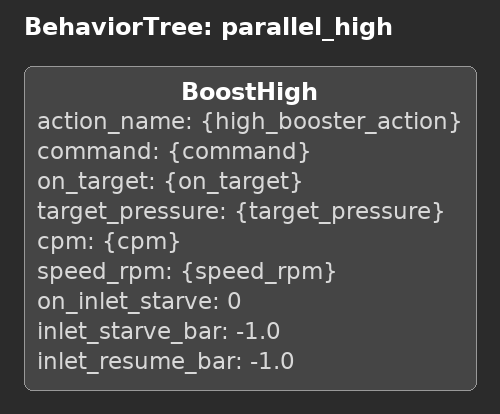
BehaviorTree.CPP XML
<root BTCPP_format="4">
  <BehaviorTree ID="parallel_high">
    <BoostHigh
      action_name="{high_booster_action}"
      command="{command}"
      on_target="{on_target}"
      target_pressure="{target_pressure}"
      cpm="{cpm}"
      speed_rpm="{speed_rpm}"
      on_inlet_starve="0"
      inlet_starve_bar="-1.0"
      inlet_resume_bar="-1.0"
    />
  </BehaviorTree>
</root>
